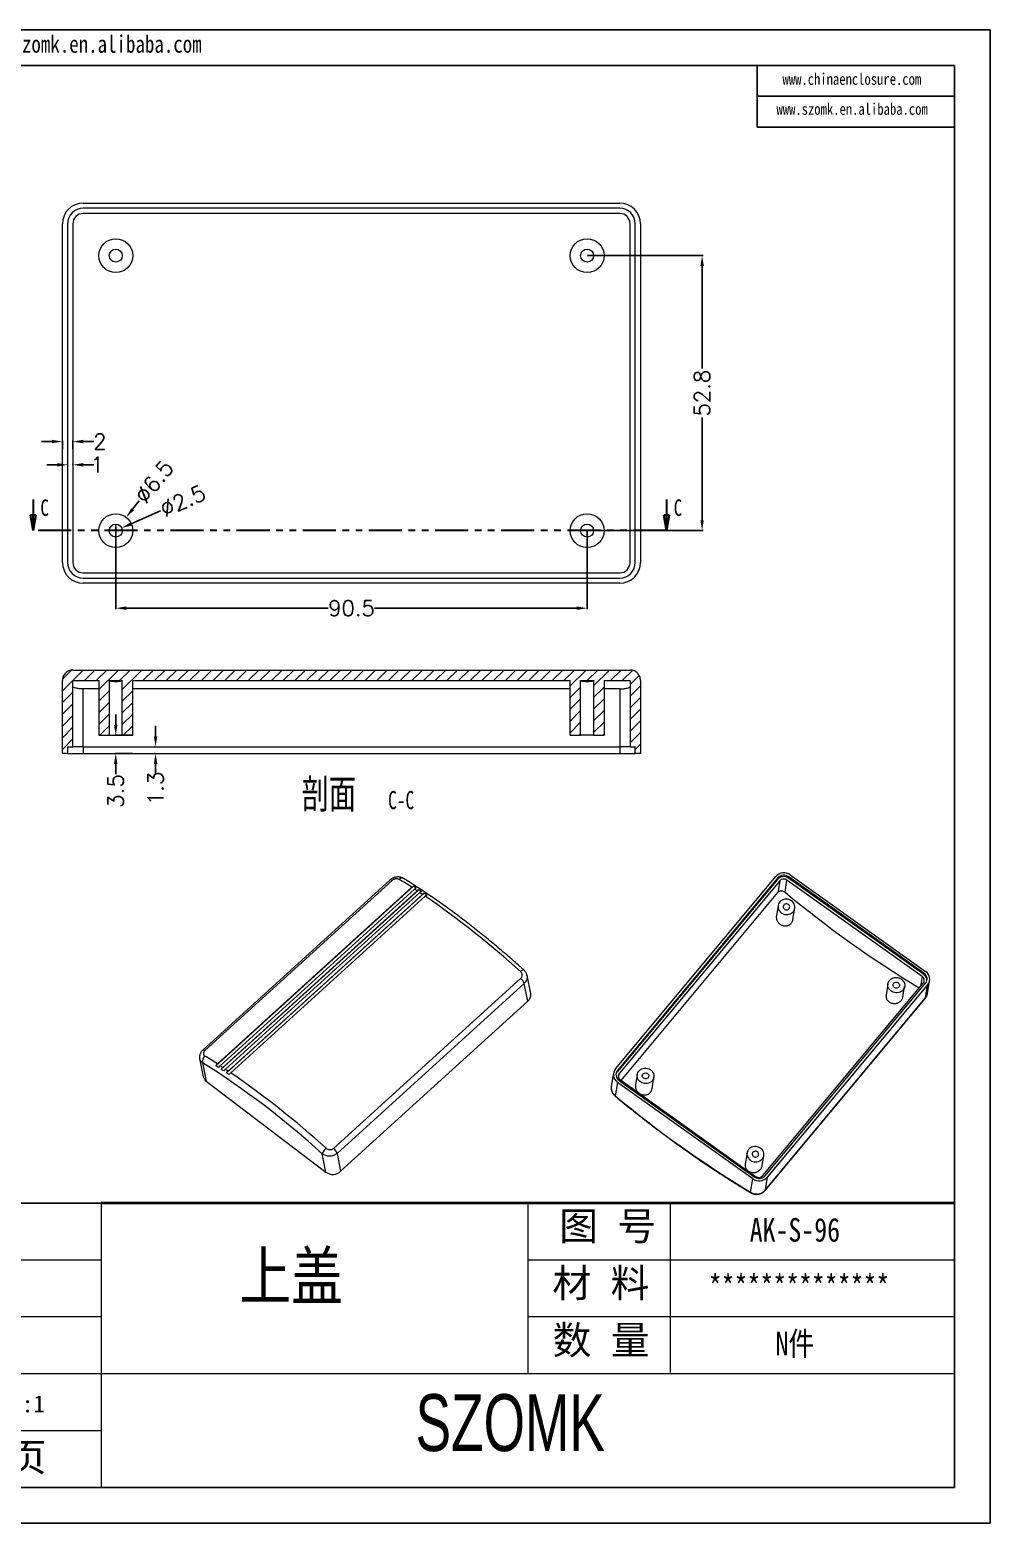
# Model space of a CAD drawing. Header units: inches. Extents: x 1464 to 2346, y 536 to 823.
# Drawn here: x 1684.9 to 1869.3, y 535.9 to 822.7 of the extents above; entities that cross this region are included whole.
import ezdxf

# ---------------------------------------------------------------- set-up
doc = ezdxf.new("R2010")
doc.units = ezdxf.units.IN
doc.linetypes.add('PHANTOM', pattern=[12.7, 6.35, -1.27, 1.27, -1.27, 1.27, -1.27])
doc.layers.add('文字', color=81, linetype='Continuous')
doc.layers.add('粗实线', color=7, linetype='Continuous', lineweight=30)
doc.layers.add('细实线', color=3, linetype='Continuous', lineweight=9)
doc.styles.add('SLDTEXTSTYLE0', font='TXT', dxfattribs={"width": 0.75})
doc.styles.add('SLDTEXTSTYLE1', font='TXT', dxfattribs={"width": 0.75, "bigfont": 'bigfont'})
doc.styles.add('SLDTEXTSTYLE3', font='TXT', dxfattribs={"width": 0.7})
doc.styles.get("Standard").update_dxf_attribs({"font": 'txt', "bigfont": 'gbcbig.shx'})
doc.styles.add('宋体', font='', dxfattribs={"width": 0.8, "height": 3.5})
doc.styles.add('长仿宋', font='', dxfattribs={"width": 0.7, "height": 4})
doc.styles.get('宋体').set_extended_font_data('SimSun')
doc.styles.get('长仿宋').set_extended_font_data('SimSun')
doc.dimstyles.new('3', dxfattribs={"dimtxt": 3, "dimasz": 2, "dimexe": 0.18, "dimexo": 0.0625, "dimgap": 0.2, "dimtad": 0, "dimzin": 12, "dimdsep": 46, "dimtxsty": 'Standard', "dimcen": 1, "dimclrd": 3, "dimclre": 3, "dimadec": 0, "dimazin": 0, "dimtfac": 1, "dimtofl": 0, "dimtmove": 0, "dimatfit": 3, "dimfxl": 1, "dimtolj": 1, "dimtzin": 0, "dimarcsym": 0})

# ---------------------------------------------------------------- blocks, each defined once
blk = doc.blocks.new('_CLOSED')
at = {"color": 0, "linetype": 'ByBlock', "lineweight": -2}
for p, q in [((-1, 0.166667), (0, 0)), ((-1, 0.166667), (-1, -0.166667)), ((0, 0), (-1, -0.166667)), ((0, 0), (-1, 0))]:
    blk.add_line(p, q, dxfattribs=at)
blk = doc.blocks.new('SW_NOTE_3')
at = {"color": 0, "linetype": 'Continuous', "lineweight": 0, "attachment_point": 2}
for s, insert, char_height, style in [('剖面', (8.33, 8.19), 6.35, 'SLDTEXTSTYLE1'), ('C-C', (22.23, 5.8), 3.5, 'SLDTEXTSTYLE3')]:
    blk.add_mtext(s, dxfattribs=dict(at, insert=insert, char_height=char_height, style=style))
blk = doc.blocks.new('*D57')
at = {"color": 3, "lineweight": -2}
for p, q in [((1709.06, 687.02), (1709.06, 689.02)), ((1709, 685.02), (1708.88, 685.02)), ((1709, 683.72), (1708.88, 683.72)), ((1709.06, 681.72), (1709.06, 679.72))]:
    blk.add_line(p, q, dxfattribs=at)
at = {"color": 3}
for points in [[(1708.73, 687.02), (1709.4, 687.02), (1709.06, 685.02)], [(1708.73, 681.72), (1709.4, 681.72), (1709.06, 683.72)]]:
    blk.add_solid(points, dxfattribs=at)
at = {"layer": 'Defpoints', "color": 0}
for p in [(1709.06, 685.02), (1709.06, 683.72), (1709.06, 683.72)]:
    blk.add_point(p, dxfattribs=at)
at = {"color": 0, "insert": (1709.06, 677.02), "char_height": 3, "attachment_point": 5, "rotation": 90}
blk.add_mtext('\\A1;1.3', dxfattribs=at)
blk = doc.blocks.new('*D58')
at = {"color": 3, "lineweight": -2}
for p, q in [((1701.41, 689.22), (1701.41, 691.22)), ((1704.61, 687.22), (1701.23, 687.22)), ((1704.61, 683.72), (1701.23, 683.72)), ((1701.41, 681.72), (1701.41, 679.72))]:
    blk.add_line(p, q, dxfattribs=at)
at = {"color": 3}
for points in [[(1701.08, 689.22), (1701.75, 689.22), (1701.41, 687.22)], [(1701.08, 681.72), (1701.75, 681.72), (1701.41, 683.72)]]:
    blk.add_solid(points, dxfattribs=at)
at = {"layer": 'Defpoints', "color": 0}
for p in [(1704.68, 687.22), (1701.41, 683.72), (1704.68, 683.72)]:
    blk.add_point(p, dxfattribs=at)
at = {"color": 0, "insert": (1701.41, 676.52), "char_height": 3, "attachment_point": 5, "rotation": 90}
blk.add_mtext('\\A1;3.5', dxfattribs=at)
blk = doc.blocks.new('*D59')
at = {"color": 3, "lineweight": -2}
for p, q in [((1701.43, 726.44), (1701.43, 711.44)), ((1791.93, 726.44), (1791.93, 711.44)), ((1703.43, 711.62), (1742.23, 711.62)), ((1789.93, 711.62), (1751.13, 711.62))]:
    blk.add_line(p, q, dxfattribs=at)
at = {"color": 3}
for points in [[(1703.43, 711.95), (1703.43, 711.29), (1701.43, 711.62)], [(1789.93, 711.95), (1789.93, 711.29), (1791.93, 711.62)]]:
    blk.add_solid(points, dxfattribs=at)
at = {"layer": 'Defpoints', "color": 0}
for p in [(1701.43, 726.51), (1791.93, 726.51), (1791.93, 711.62)]:
    blk.add_point(p, dxfattribs=at)
at = {"color": 0, "insert": (1746.68, 711.62), "char_height": 3, "attachment_point": 5}
blk.add_mtext('\\A1;90.5', dxfattribs=at)
blk = doc.blocks.new('*D61')
at = {"color": 3, "lineweight": -2}
for p, q in [((1791.99, 779.31), (1814.18, 779.31)), ((1814, 777.31), (1814, 757.61)), ((1814, 728.51), (1814, 748.21)), ((1791.99, 726.51), (1814.18, 726.51))]:
    blk.add_line(p, q, dxfattribs=at)
at = {"color": 3}
for points in [[(1813.67, 777.31), (1814.33, 777.31), (1814, 779.31)], [(1813.67, 728.51), (1814.33, 728.51), (1814, 726.51)]]:
    blk.add_solid(points, dxfattribs=at)
at = {"layer": 'Defpoints', "color": 0}
for p in [(1791.93, 779.31), (1814, 779.31), (1791.93, 726.51)]:
    blk.add_point(p, dxfattribs=at)
at = {"color": 0, "insert": (1814, 752.91), "char_height": 3, "attachment_point": 5, "rotation": 90}
blk.add_mtext('\\A1;52.8', dxfattribs=at)
blk = doc.blocks.new('*D62')
at = {"color": 3, "lineweight": -2}
for p, q in [((1690.18, 739.15), (1688.18, 739.15)), ((1692.18, 739.21), (1692.18, 739.33)), ((1693.18, 739.21), (1693.18, 739.33)), ((1695.18, 739.15), (1697.18, 739.15))]:
    blk.add_line(p, q, dxfattribs=at)
at = {"color": 3}
for points in [[(1690.18, 739.48), (1690.18, 738.81), (1692.18, 739.15)], [(1695.18, 739.48), (1695.18, 738.81), (1693.18, 739.15)]]:
    blk.add_solid(points, dxfattribs=at)
at = {"layer": 'Defpoints', "color": 0}
for p in [(1692.18, 739.15), (1693.18, 739.15), (1693.18, 739.15)]:
    blk.add_point(p, dxfattribs=at)
at = {"color": 0, "insert": (1697.88, 739.15), "char_height": 3, "attachment_point": 5}
blk.add_mtext('\\A1;1', dxfattribs=at)
blk = doc.blocks.new('*D63')
at = {"color": 3, "lineweight": -2}
for p, q in [((1689.18, 743.61), (1687.18, 743.61)), ((1691.18, 742.18), (1691.18, 743.79)), ((1693.18, 742.18), (1693.18, 743.79)), ((1695.18, 743.61), (1697.18, 743.61))]:
    blk.add_line(p, q, dxfattribs=at)
at = {"color": 3}
for points in [[(1689.18, 743.95), (1689.18, 743.28), (1691.18, 743.61)], [(1695.18, 743.95), (1695.18, 743.28), (1693.18, 743.61)]]:
    blk.add_solid(points, dxfattribs=at)
at = {"layer": 'Defpoints', "color": 0}
for p in [(1693.18, 743.61), (1691.18, 742.11), (1693.18, 742.11)]:
    blk.add_point(p, dxfattribs=at)
at = {"color": 0, "insert": (1698.38, 743.61), "char_height": 3, "attachment_point": 5}
blk.add_mtext('\\A1;2', dxfattribs=at)
blk = doc.blocks.new('*D64')
at = {"color": 3, "lineweight": -2}
for p, q in [((1705.9, 732.21), (1704.66, 730.64)), ((1700.43, 726.51), (1702.43, 726.51)), ((1701.43, 725.51), (1701.43, 727.51))]:
    blk.add_line(p, q, dxfattribs=at)
at = {"color": 3}
blk.add_solid([(1704.4, 730.84), (1704.93, 730.43), (1703.43, 729.06)], dxfattribs=at)
at = {"layer": 'Defpoints', "color": 0}
for p in [(1703.43, 729.06), (1699.42, 723.95)]:
    blk.add_point(p, dxfattribs=at)
at = {"color": 0, "insert": (1708.79, 735.91), "char_height": 3, "attachment_point": 5, "rotation": 51.9293}
blk.add_mtext('\\A1;∅6.5', dxfattribs=at)
blk = doc.blocks.new('*D65')
at = {"color": 3, "lineweight": -2}
for p, q in [((1709.99, 730.31), (1704.4, 727.82)), ((1700.43, 726.51), (1702.43, 726.51)), ((1701.43, 725.51), (1701.43, 727.51))]:
    blk.add_line(p, q, dxfattribs=at)
at = {"color": 3}
blk.add_solid([(1704.26, 728.13), (1704.53, 727.52), (1702.57, 727.01)], dxfattribs=at)
at = {"layer": 'Defpoints', "color": 0}
for p in [(1700.28, 726), (1702.57, 727.01)]:
    blk.add_point(p, dxfattribs=at)
at = {"color": 0, "insert": (1714.29, 732.22), "char_height": 3, "attachment_point": 5, "rotation": 23.9425}
blk.add_mtext('\\A1;∅2.5', dxfattribs=at)

msp = doc.modelspace()

# ---------------------------------------------------------------- hatches: boundary and pattern name
at = {"linetype": 'Continuous', "lineweight": 0}
h = msp.add_hatch(dxfattribs=at)
h.set_pattern_fill('ANSI31', color=4, scale=0.5, style=0)
h.set_pattern_definition([(45, (-23.9992, 26.7564), (-1.122532, 1.122532), [])])
edge = h.paths.add_edge_path(flags=0)
edge.add_line((1788.676, 697.714), (1788.676, 687.225))
edge.add_line((1788.676, 687.225), (1790.676, 687.225))
edge.add_line((1790.676, 687.225), (1790.676, 697.714))
edge.add_line((1790.676, 697.714), (1793.176, 697.714))
edge.add_line((1793.176, 697.714), (1793.176, 687.225))
edge.add_line((1793.176, 687.225), (1795.176, 687.225))
edge.add_line((1795.176, 687.225), (1795.176, 697.714))
edge.add_line((1795.176, 697.714), (1800.176, 697.714))
edge.add_line((1800.176, 697.714), (1800.176, 685.025))
edge.add_line((1800.176, 685.025), (1801.176, 685.025))
edge.add_line((1801.176, 685.025), (1801.176, 683.725))
edge.add_line((1801.176, 683.725), (1802.176, 683.725))
edge.add_line((1802.176, 683.725), (1802.176, 697.714))
edge.add_spline(control_points=[(1802.176, 697.714), (1802.176, 697.739), (1802.175, 697.764), (1802.174, 697.789), (1802.166, 698.018), (1802.118, 698.25), (1802.034, 698.464), (1801.95, 698.678), (1801.827, 698.88), (1801.677, 699.054), (1801.528, 699.226), (1801.346, 699.374), (1801.148, 699.486), (1800.953, 699.596), (1800.735, 699.674), (1800.514, 699.712), (1800.402, 699.732), (1800.289, 699.742), (1800.176, 699.742)], knot_values=[0.000616, 0.000616, 0.000616, 0.000616, 0.00069, 0.00069, 0.00069, 0.00138, 0.00138, 0.00138, 0.0020694, 0.0020694, 0.0020694, 0.0027522, 0.0027522, 0.0027522, 0.0034258, 0.0034258, 0.0034258, 0.0037641, 0.0037641, 0.0037641, 0.0037641], weights=[1, 1, 1, 1, 1, 1, 1, 1, 1, 1, 1, 1, 1, 1, 1, 1, 1, 1, 1], degree=3, periodic=0)
edge.add_line((1800.176, 699.742), (1693.176, 699.742))
edge.add_spline(control_points=[(1693.176, 699.742), (1692.965, 699.742), (1692.752, 699.707), (1692.552, 699.641), (1692.343, 699.571), (1692.142, 699.464), (1691.967, 699.329), (1691.79, 699.194), (1691.635, 699.026), (1691.512, 698.84), (1691.388, 698.651), (1691.295, 698.439), (1691.239, 698.221), (1691.197, 698.056), (1691.176, 697.884), (1691.176, 697.714)], knot_values=[0.008831, 0.008831, 0.008831, 0.008831, 0.0094622, 0.0094622, 0.0094622, 0.0101251, 0.0101251, 0.0101251, 0.010793, 0.010793, 0.010793, 0.0114696, 0.0114696, 0.0114696, 0.0119798, 0.0119798, 0.0119798, 0.0119798], weights=[1, 1, 1, 1, 1, 1, 1, 1, 1, 1, 1, 1, 1, 1, 1, 1], degree=3, periodic=0)
edge.add_line((1691.176, 697.714), (1691.176, 683.725))
edge.add_line((1691.176, 683.725), (1692.176, 683.725))
edge.add_line((1692.176, 683.725), (1692.176, 685.025))
edge.add_line((1692.176, 685.025), (1693.176, 685.025))
edge.add_line((1693.176, 685.025), (1693.176, 697.714))
edge.add_line((1693.176, 697.714), (1698.176, 697.714))
edge.add_line((1698.176, 697.714), (1698.176, 687.225))
edge.add_line((1698.176, 687.225), (1700.176, 687.225))
edge.add_line((1700.176, 687.225), (1700.176, 697.714))
edge.add_line((1700.176, 697.714), (1702.676, 697.714))
edge.add_line((1702.676, 697.714), (1702.676, 687.225))
edge.add_line((1702.676, 687.225), (1704.676, 687.225))
edge.add_line((1704.676, 687.225), (1704.676, 697.714))
edge.add_line((1704.676, 697.714), (1788.676, 697.714))

# ---------------------------------------------------------------- linework, layer by layer
for p, q in [((1463.818, 822.657), (1869.305, 822.657)), ((1869.305, 822.657), (1869.305, 535.949)), ((1474.31, 815.831), (1862.479, 815.831)), ((1824.555, 815.831), (1824.555, 803.98)), ((1862.479, 815.831), (1862.479, 542.775)), ((1824.555, 809.905), (1862.479, 809.905)), ((1824.555, 803.98), (1862.479, 803.98)), ((1698.646, 597.387), (1616.729, 597.387)), ((1474.31, 542.775), (1862.479, 542.775)), ((1463.818, 535.949), (1869.305, 535.949))]:
    msp.add_line(p, q)
at = {"color": 7, "linetype": 'Continuous', "lineweight": 15}
for p, q in [((1695.176, 789.406), (1798.176, 789.406)), ((1798.176, 788.406), (1695.176, 788.406)), ((1798.176, 787.406), (1695.176, 787.406)), ((1691.176, 720.406), (1691.176, 785.406)), ((1692.176, 785.406), (1692.176, 720.406)), ((1693.176, 785.406), (1693.176, 720.406)), ((1800.176, 720.406), (1800.176, 785.406)), ((1801.176, 720.406), (1801.176, 785.406)), ((1802.176, 785.406), (1802.176, 720.406)), ((1695.176, 718.406), (1798.176, 718.406)), ((1695.176, 717.406), (1798.176, 717.406)), ((1798.176, 716.406), (1695.176, 716.406)), ((1693.176, 699.742), (1800.176, 699.742)), ((1691.176, 683.725), (1691.176, 697.714)), ((1693.176, 697.714), (1698.176, 697.714)), ((1693.176, 685.025), (1693.176, 697.714)), ((1698.176, 697.714), (1698.176, 687.225)), ((1700.176, 697.714), (1700.176, 687.225)), ((1700.176, 697.714), (1702.676, 697.714)), ((1702.676, 687.225), (1702.676, 697.714)), ((1704.676, 697.714), (1788.676, 697.714)), ((1704.676, 687.225), (1704.676, 697.714)), ((1788.676, 687.225), (1788.676, 697.714)), ((1790.676, 687.225), (1790.676, 697.714)), ((1790.676, 697.714), (1793.176, 697.714)), ((1793.176, 697.714), (1793.176, 687.225)), ((1795.176, 697.714), (1800.176, 697.714)), ((1795.176, 697.714), (1795.176, 687.225)), ((1800.176, 697.714), (1800.176, 685.025)), ((1802.176, 697.714), (1802.176, 683.725)), ((1698.176, 696.13), (1695.176, 696.13)), ((1695.176, 685.025), (1695.176, 696.13)), ((1788.676, 696.13), (1704.676, 696.13)), ((1798.176, 696.13), (1795.176, 696.13)), ((1798.176, 696.13), (1798.176, 685.025)), ((1698.176, 687.225), (1700.176, 687.225)), ((1700.176, 687.225), (1702.676, 687.225)), ((1702.676, 687.225), (1704.676, 687.225)), ((1788.676, 687.225), (1790.676, 687.225)), ((1793.176, 687.225), (1790.676, 687.225)), ((1793.176, 687.225), (1795.176, 687.225)), ((1692.176, 683.725), (1691.176, 683.725)), ((1692.176, 685.025), (1693.176, 685.025)), ((1692.176, 685.025), (1692.176, 683.725)), ((1692.176, 683.725), (1695.176, 683.725)), ((1695.176, 685.025), (1693.176, 685.025)), ((1695.176, 685.025), (1695.176, 683.725)), ((1695.176, 685.025), (1798.176, 685.025)), ((1695.176, 683.725), (1798.176, 683.725)), ((1800.176, 685.025), (1798.176, 685.025)), ((1798.176, 685.025), (1798.176, 683.725)), ((1798.176, 683.725), (1801.176, 683.725)), ((1800.176, 685.025), (1801.176, 685.025)), ((1801.176, 683.725), (1801.176, 685.025)), ((1802.176, 683.725), (1801.176, 683.725)), ((1797.355, 623.156), (1828.144, 660.101)), ((1828.501, 659.555), (1797.712, 622.611)), ((1828.544, 659.816), (1797.755, 622.872)), ((1828.501, 659.555), (1828.544, 659.816)), ((1830.597, 659.777), (1830.639, 660.038)), ((1856.563, 641.267), (1830.597, 659.777)), ((1856.605, 641.528), (1830.639, 660.038)), ((1830.938, 660.396), (1856.904, 641.886)), ((1754.065, 659.419), (1718.12, 626.775)), ((1754.474, 659.338), (1718.53, 626.695)), ((1758.602, 658.237), (1720.653, 623.773)), ((1758.275, 658.024), (1720.935, 624.113)), ((1721.446, 623.78), (1758.786, 657.691)), ((1759.624, 657.567), (1721.675, 623.104)), ((1759.299, 657.354), (1721.958, 623.443)), ((1722.472, 623.101), (1759.813, 657.012)), ((1760.652, 656.88), (1722.703, 622.416)), ((1760.328, 656.666), (1722.987, 622.754)), ((1828.901, 659.27), (1798.112, 622.326)), ((1798.452, 620.94), (1828.539, 657.042)), ((1828.901, 659.27), (1828.539, 657.042)), ((1829.921, 657.103), (1830.298, 659.418)), ((1856.264, 640.908), (1830.298, 659.418)), ((1723.504, 622.404), (1760.845, 656.315)), ((1828.593, 654.541), (1828.267, 652.539)), ((1831.444, 651.824), (1831.801, 654.02)), ((1743.243, 607.91), (1779.187, 640.553)), ((1779.85, 639.59), (1743.905, 606.946)), ((1780.542, 636.141), (1779.85, 639.59)), ((1781.088, 637.61), (1780.386, 641.109)), ((1825.676, 602.677), (1856.465, 639.621)), ((1826.118, 602.653), (1856.907, 639.597)), ((1849.685, 639.505), (1849.328, 637.31)), ((1856.563, 641.267), (1856.605, 641.528)), ((1857.276, 637.631), (1857.682, 640.131)), ((1826.082, 599.809), (1856.871, 636.753)), ((1826.113, 599.88), (1856.902, 636.824)), ((1857.306, 639.313), (1826.517, 602.368)), ((1852.568, 636.982), (1852.893, 638.984)), ((1856.902, 636.824), (1857.306, 639.313)), ((1744.597, 603.498), (1780.542, 636.141)), ((1717.529, 625.154), (1718.231, 621.656)), ((1718.08, 624.35), (1718.796, 620.782)), ((1796.979, 622.338), (1796.573, 619.838)), ((1797.712, 622.611), (1797.755, 622.872)), ((1718.796, 620.782), (1741.786, 603.306)), ((1797.758, 620.583), (1797.339, 618.007)), ((1823.724, 602.073), (1797.758, 620.583)), ((1798.057, 620.941), (1824.023, 602.431)), ((1798.313, 621.039), (1824.279, 602.529)), ((1801.54, 622.08), (1801.215, 620.078)), ((1804.391, 619.363), (1804.748, 621.559)), ((1741.786, 603.306), (1741.07, 606.874)), ((1743.905, 606.946), (1744.597, 603.498)), ((1822.633, 607.045), (1822.276, 604.849)), ((1825.515, 604.521), (1825.841, 606.523)), ((1826.517, 602.368), (1826.113, 599.88)), ((1823.305, 599.497), (1823.724, 602.073))]:
    msp.add_line(p, q, dxfattribs=at)
at = {"color": 7, "linetype": 'Continuous', "lineweight": 30}
for p, q in [((1685.58, 732.506), (1685.58, 726.506)), ((1807.178, 732.506), (1807.178, 726.506))]:
    msp.add_line(p, q, dxfattribs=at)
at = {"color": 1, "linetype": 'PHANTOM', "lineweight": 30}
msp.add_line((1807.178, 726.506), (1685.58, 726.506), dxfattribs=at)
at = {"color": 8, "linetype": 'Continuous', "lineweight": 15}
for p, q in [((1856.264, 640.908), (1855.955, 639.01)), ((1797.973, 621.469), (1798.112, 622.326))]:
    msp.add_line(p, q, dxfattribs=at)
at = {"color": 7, "linetype": 'Continuous', "lineweight": 15, "flags": 128}
for points in [[(1754.474, 659.338), (1754.366, 659.397), (1754.268, 659.435), (1754.184, 659.451), (1754.115, 659.446), (1754.065, 659.419)], [(1831.168, 655.446), (1830.935, 655.586), (1830.68, 655.688), (1830.412, 655.749), (1830.137, 655.769), (1829.864, 655.745), (1829.6, 655.68), (1829.354, 655.574), (1829.132, 655.431), (1828.941, 655.255), (1828.785, 655.05), (1828.671, 654.824), (1828.6, 654.582), (1828.575, 654.331), (1828.597, 654.079), (1828.665, 653.833), (1828.777, 653.599), (1828.929, 653.386), (1829.119, 653.197), (1829.339, 653.04), (1829.584, 652.919), (1829.846, 652.837), (1830.119, 652.796), (1830.394, 652.798), (1830.663, 652.843), (1830.919, 652.929), (1831.154, 653.054), (1831.361, 653.214), (1831.535, 653.405), (1831.67, 653.621), (1831.764, 653.856), (1831.812, 654.104), (1831.813, 654.356), (1831.768, 654.606), (1831.678, 654.847), (1831.545, 655.071), (1831.374, 655.273), (1831.168, 655.446)], [(1830.57, 654.729), (1830.422, 654.808), (1830.256, 654.848), (1830.087, 654.847), (1829.925, 654.803), (1829.784, 654.72), (1829.673, 654.605), (1829.601, 654.466), (1829.573, 654.313), (1829.592, 654.157), (1829.655, 654.011), (1829.758, 653.885), (1829.894, 653.788), (1830.053, 653.727), (1830.222, 653.708), (1830.389, 653.731), (1830.542, 653.795), (1830.669, 653.895), (1830.762, 654.023), (1830.812, 654.171), (1830.817, 654.326), (1830.775, 654.479), (1830.691, 654.616), (1830.57, 654.729)], [(1852.261, 640.41), (1852.466, 640.237), (1852.638, 640.036), (1852.77, 639.811), (1852.861, 639.57), (1852.906, 639.32), (1852.904, 639.068), (1852.856, 638.821), (1852.763, 638.586), (1852.627, 638.37), (1852.453, 638.179), (1852.246, 638.018), (1852.011, 637.893), (1851.755, 637.807), (1851.486, 637.763), (1851.211, 637.761), (1850.939, 637.801), (1850.676, 637.883), (1850.431, 638.005), (1850.211, 638.162), (1850.022, 638.35), (1849.869, 638.564), (1849.757, 638.797), (1849.689, 639.043), (1849.668, 639.296), (1849.692, 639.546), (1849.763, 639.788), (1849.878, 640.015), (1850.033, 640.219), (1850.225, 640.395), (1850.447, 640.538), (1850.693, 640.644), (1850.956, 640.71), (1851.229, 640.733), (1851.504, 640.714), (1851.773, 640.652), (1852.027, 640.55), (1852.261, 640.41)], [(1851.663, 639.693), (1851.784, 639.58), (1851.868, 639.443), (1851.909, 639.291), (1851.904, 639.135), (1851.854, 638.987), (1851.762, 638.859), (1851.634, 638.759), (1851.482, 638.695), (1851.314, 638.672), (1851.145, 638.692), (1850.987, 638.752), (1850.851, 638.849), (1850.747, 638.975), (1850.684, 639.122), (1850.666, 639.277), (1850.693, 639.43), (1850.765, 639.569), (1850.876, 639.684), (1851.018, 639.767), (1851.179, 639.811), (1851.349, 639.813), (1851.514, 639.772), (1851.663, 639.693)], [(1802.173, 620.654), (1801.967, 620.827), (1801.796, 621.029), (1801.663, 621.253), (1801.573, 621.494), (1801.528, 621.744), (1801.529, 621.997), (1801.577, 622.244), (1801.67, 622.479), (1801.806, 622.695), (1801.98, 622.886), (1802.187, 623.046), (1802.422, 623.171), (1802.678, 623.257), (1802.947, 623.302), (1803.222, 623.304), (1803.495, 623.263), (1803.757, 623.181), (1804.002, 623.06), (1804.222, 622.903), (1804.412, 622.715), (1804.564, 622.501), (1804.676, 622.267), (1804.744, 622.021), (1804.766, 621.769), (1804.741, 621.518), (1804.67, 621.276), (1804.555, 621.05), (1804.4, 620.846), (1804.209, 620.669), (1803.987, 620.526), (1803.74, 620.421), (1803.477, 620.355), (1803.204, 620.331), (1802.929, 620.351), (1802.661, 620.412), (1802.406, 620.514), (1802.173, 620.654)], [(1802.771, 621.371), (1802.65, 621.484), (1802.566, 621.622), (1802.524, 621.774), (1802.529, 621.93), (1802.579, 622.077), (1802.672, 622.206), (1802.799, 622.305), (1802.952, 622.369), (1803.119, 622.392), (1803.288, 622.373), (1803.446, 622.312), (1803.582, 622.215), (1803.686, 622.089), (1803.749, 621.943), (1803.768, 621.788), (1803.74, 621.635), (1803.668, 621.495), (1803.557, 621.38), (1803.416, 621.297), (1803.254, 621.254), (1803.084, 621.252), (1802.919, 621.292), (1802.771, 621.371)], [(1823.265, 605.618), (1823.499, 605.479), (1823.753, 605.377), (1824.022, 605.315), (1824.297, 605.296), (1824.57, 605.319), (1824.833, 605.385), (1825.079, 605.491), (1825.301, 605.634), (1825.493, 605.81), (1825.648, 606.014), (1825.763, 606.24), (1825.833, 606.482), (1825.858, 606.733), (1825.836, 606.985), (1825.769, 607.232), (1825.657, 607.465), (1825.504, 607.679), (1825.315, 607.867), (1825.095, 608.024), (1824.85, 608.145), (1824.587, 608.228), (1824.315, 608.268), (1824.04, 608.266), (1823.771, 608.221), (1823.515, 608.135), (1823.28, 608.01), (1823.072, 607.85), (1822.898, 607.659), (1822.763, 607.443), (1822.67, 607.208), (1822.622, 606.961), (1822.62, 606.709), (1822.665, 606.459), (1822.755, 606.218), (1822.888, 605.993), (1823.06, 605.792), (1823.265, 605.618)], [(1823.863, 606.336), (1824.012, 606.256), (1824.177, 606.216), (1824.347, 606.218), (1824.508, 606.262), (1824.65, 606.344), (1824.76, 606.46), (1824.832, 606.599), (1824.86, 606.752), (1824.842, 606.907), (1824.778, 607.053), (1824.675, 607.18), (1824.539, 607.277), (1824.381, 607.337), (1824.211, 607.356), (1824.044, 607.333), (1823.891, 607.27), (1823.764, 607.17), (1823.672, 607.041), (1823.621, 606.894), (1823.617, 606.738), (1823.658, 606.586), (1823.742, 606.448), (1823.863, 606.336)]]:
    msp.add_lwpolyline(points, dxfattribs=at)
at = {"color": 8, "linetype": 'Continuous', "lineweight": 15, "flags": 128}
for points in [[(1779.776, 642.164), (1779.767, 642.171), (1779.709, 642.187), (1779.628, 642.174), (1779.526, 642.132), (1779.409, 642.062), (1779.28, 641.968), (1779.145, 641.853)], [(1856.871, 636.753), (1856.879, 636.764), (1856.902, 636.824)], [(1718.53, 626.695), (1718.421, 626.753), (1718.324, 626.791), (1718.239, 626.808), (1718.171, 626.803), (1718.12, 626.776)], [(1797.297, 617.956), (1797.306, 617.967), (1797.339, 618.007)], [(1826.082, 599.809), (1826.091, 599.82), (1826.113, 599.88)]]:
    msp.add_lwpolyline(points, dxfattribs=at)
at = {"color": 7, "linetype": 'Continuous', "lineweight": 15}
for centre, radius in [((1701.426, 779.306), 3.25), ((1701.426, 779.306), 1.25), ((1791.926, 779.306), 3.25), ((1791.926, 779.306), 1.25), ((1701.426, 726.506), 3.25), ((1791.926, 726.506), 3.25), ((1701.426, 726.506), 1.25), ((1791.926, 726.506), 1.25)]:
    msp.add_circle(centre, radius, dxfattribs=at)
for centre, radius, start, end in [((1695.176, 785.406), 4, 90, 180), ((1798.176, 785.406), 4, 0, 90), ((1695.176, 785.406), 3, 90, 180), ((1695.176, 785.406), 2, 90, 180), ((1798.176, 785.406), 3, 0, 90), ((1798.176, 785.406), 2, 0, 90), ((1695.176, 720.406), 4, 180, 270), ((1695.176, 720.406), 3, 180, 270), ((1695.176, 720.406), 2, 180, 270), ((1798.176, 720.406), 4, 270, 0), ((1798.176, 720.406), 3, 270, 0), ((1798.176, 720.406), 2, 270, 0), ((1691.428, 554.993), 122.817, 57.02437, 58.35526), ((1829.704, 658.707), 2.091, 53.85175, 138.2308), ((1829.671, 658.508), 1.57, 53.91224, 138.17031), ((1829.714, 658.768), 1.57, 53.91224, 138.17031), ((1829.681, 658.572), 1.047, 53.91224, 138.17031), ((1759.042, 657.204), 1.122, 113.07875, 133.07863), ((1688.145, 549.602), 129.482, 56.76437, 57.03391), ((1759.56, 656.864), 1.133, 113.28241, 133.07926), ((1686.431, 547.271), 132.015, 56.49807, 56.76438), ((1760.08, 656.518), 1.144, 113.48841, 133.07953), ((1685.538, 545.644), 134.222, 56.23492, 56.49808), ((1760.602, 656.168), 1.155, 113.69674, 133.07942), ((1683.8, 543.316), 136.764, 55.97482, 56.23492), ((1761.125, 655.813), 1.167, 113.90739, 133.07895), ((1682.892, 541.706), 138.967, 55.71769, 55.97483), ((1962.807, 816.042), 207.172, 230.10162, 238.86937), ((1761.65, 655.454), 1.179, 114.12034, 133.0781), ((1659.658, 509.468), 178.333, 47.93146, 55.43062), ((1777.81, 638.897), 2.154, 18.76548, 50.26007), ((1855.784, 640.174), 0.877, 320.95076, 56.81389), ((1855.785, 640.131), 1.377, 357.95895, 55.60061), ((1855.885, 640.426), 1.316, 320.95076, 56.81389), ((1855.941, 640.417), 1.757, 321.02467, 56.73998), ((1779.526, 637.355), 1.583, 309.93385, 9.27714), ((1719.354, 624.631), 1.305, 129.52337, 192.44811), ((1654.088, 521.082), 122.817, 57.02437, 58.35526), ((1630.319, 485.036), 164.652, 47.72907, 57.79119), ((1722.035, 622.914), 1.627, 132.53458, 148.12493), ((1650.196, 515.139), 129.482, 56.76437, 57.03391), ((1722.56, 622.566), 1.648, 132.53155, 147.93227), ((1649.09, 513.359), 132.015, 56.49807, 56.76438), ((1723.086, 622.213), 1.669, 132.52846, 147.73846), ((1647.589, 511.18), 134.222, 56.23492, 56.49808), ((1723.614, 621.855), 1.69, 132.52532, 147.5435), ((1646.46, 509.405), 136.764, 55.97482, 56.23492), ((1724.145, 621.492), 1.712, 132.52212, 147.34741), ((1644.943, 507.242), 138.967, 55.71769, 55.97483), ((1724.677, 621.125), 1.735, 132.51887, 147.1502), ((1621.92, 475.055), 178.972, 47.94485, 55.41723), ((1798.721, 622.052), 1.757, 141.02467, 236.73998), ((1798.693, 621.788), 1.28, 139.99052, 164.65981), ((1798.777, 622.043), 1.316, 140.95076, 236.81389), ((1798.793, 621.773), 0.877, 140.95076, 236.81389), ((1719.649, 621.953), 1.449, 191.82888, 233.91808), ((1930.139, 776.834), 207.031, 230.10001, 238.93381), ((1743.231, 606.175), 2.271, 128.93988, 162.08323), ((1741.865, 606.253), 2.154, 18.76548, 50.26007), ((1743.07, 605.176), 2.268, 235.52685, 312.29944), ((1824.957, 603.762), 2.091, 233.85175, 318.2308), ((1824.948, 603.7), 1.57, 233.91224, 318.17031), ((1824.896, 603.375), 1.047, 233.91224, 318.17031)]:
    msp.add_arc(centre, radius, start, end, dxfattribs=at)
at = {"color": 8, "linetype": 'Continuous', "lineweight": 15}
for centre, radius, start, end in [((1756.388, 659.116), 0.679, 67.95102, 140.44191), ((1823.492, 599.513), 0.187, 184.96533, 237.27242)]:
    msp.add_arc(centre, radius, start, end, dxfattribs=at)
at = {"color": 7, "linetype": 'Continuous', "lineweight": 15}
for points, knots in [([(1693.176, 699.742), (1693.043, 699.742), (1692.912, 699.728), (1692.655, 699.676), (1692.526, 699.636), (1692.284, 699.534), (1692.169, 699.471), (1691.95, 699.322), (1691.848, 699.236), (1691.572, 698.955), (1691.425, 698.728), (1691.277, 698.363), (1691.238, 698.235), (1691.188, 697.976), (1691.176, 697.845), (1691.176, 697.714)], [0, 0, 0, 0, 0.125, 0.125, 0.25, 0.25, 0.375, 0.375, 0.5, 0.5, 0.75, 0.75, 0.875, 0.875, 1, 1, 1, 1]), ([(1802.176, 697.714), (1802.176, 697.978), (1802.125, 698.24), (1801.975, 698.609), (1801.914, 698.725), (1801.77, 698.945), (1801.687, 699.049), (1801.502, 699.238), (1801.401, 699.322), (1801.184, 699.47), (1801.066, 699.534), (1800.703, 699.688), (1800.438, 699.742), (1800.176, 699.742)], [0, 0, 0, 0, 0.25, 0.25, 0.375, 0.375, 0.5, 0.5, 0.625, 0.625, 0.75, 0.75, 1, 1, 1, 1]), ([(1702.676, 697.714), (1702.676, 697.686), (1702.644, 697.659), (1702.55, 697.62), (1702.512, 697.607), (1702.423, 697.584), (1702.37, 697.573), (1702.198, 697.542), (1702.058, 697.526), (1701.756, 697.504), (1701.59, 697.498), (1701.262, 697.498), (1701.097, 697.504), (1700.793, 697.526), (1700.655, 697.542), (1700.422, 697.583), (1700.332, 697.607), (1700.208, 697.659), (1700.176, 697.686), (1700.176, 697.714)], [0, 0, 0, 0, 0.125, 0.125, 0.1875, 0.1875, 0.25, 0.25, 0.375, 0.375, 0.5, 0.5, 0.625, 0.625, 0.75, 0.75, 0.875, 0.875, 1, 1, 1, 1]), ([(1793.176, 697.714), (1793.176, 697.686), (1793.144, 697.659), (1793.05, 697.62), (1793.012, 697.607), (1792.923, 697.584), (1792.87, 697.573), (1792.698, 697.542), (1792.558, 697.526), (1792.256, 697.504), (1792.09, 697.498), (1791.762, 697.498), (1791.597, 697.504), (1791.293, 697.526), (1791.155, 697.542), (1790.922, 697.583), (1790.832, 697.607), (1790.708, 697.659), (1790.676, 697.686), (1790.676, 697.714)], [0, 0, 0, 0, 0.125, 0.125, 0.1875, 0.1875, 0.25, 0.25, 0.375, 0.375, 0.5, 0.5, 0.625, 0.625, 0.75, 0.75, 0.875, 0.875, 1, 1, 1, 1]), ([(1695.176, 696.13), (1695.042, 696.13), (1694.911, 696.133), (1694.653, 696.144), (1694.524, 696.153), (1694.281, 696.175), (1694.166, 696.189), (1693.948, 696.222), (1693.846, 696.24), (1693.571, 696.301), (1693.424, 696.349), (1693.227, 696.452), (1693.176, 696.507), (1693.176, 696.562)], [0, 0, 0, 0, 0.125, 0.125, 0.25, 0.25, 0.375, 0.375, 0.5, 0.5, 0.75, 0.75, 1, 1, 1, 1]), ([(1798.176, 696.13), (1798.309, 696.13), (1798.44, 696.133), (1798.699, 696.144), (1798.827, 696.153), (1799.07, 696.175), (1799.185, 696.189), (1799.403, 696.222), (1799.505, 696.24), (1799.78, 696.301), (1799.927, 696.349), (1800.124, 696.452), (1800.176, 696.507), (1800.176, 696.562)], [0, 0, 0, 0, 0.125, 0.125, 0.25, 0.25, 0.375, 0.375, 0.5, 0.5, 0.75, 0.75, 1, 1, 1, 1]), ([(1756.642, 659.745), (1756.636, 659.749), (1756.56, 659.803), (1756.395, 659.877), (1756.148, 659.963), (1755.883, 660.011), (1755.607, 660.027), (1755.322, 660.006), (1755.039, 659.949), (1754.76, 659.857), (1754.494, 659.731), (1754.258, 659.585), (1754.126, 659.469), (1754.067, 659.417)], [0, 0, 0, 0, 0.0090755, 0.1033794, 0.2002082, 0.2977829, 0.3978459, 0.5004298, 0.6035932, 0.7055819, 0.8105331, 0.9159749, 1, 1, 1, 1]), ([(1755.864, 659.549), (1755.774, 659.605), (1755.667, 659.643), (1755.434, 659.683), (1755.306, 659.683), (1755.115, 659.655), (1755.049, 659.641), (1754.922, 659.603), (1754.86, 659.579), (1754.739, 659.524), (1754.681, 659.491), (1754.572, 659.42), (1754.521, 659.381), (1754.474, 659.338)], [0, 0, 0, 0, 0.25, 0.25, 0.5, 0.5, 0.625, 0.625, 0.75, 0.75, 0.875, 0.875, 1, 1, 1, 1]), ([(1779.776, 642.164), (1779.547, 642.368), (1778.885, 642.959), (1777.789, 643.923), (1776.486, 645.05), (1775.183, 646.158), (1773.88, 647.246), (1772.579, 648.313), (1771.28, 649.36), (1769.984, 650.384), (1768.691, 651.387), (1767.402, 652.367), (1766.117, 653.324), (1764.838, 654.258), (1763.565, 655.167), (1762.298, 656.052), (1761.038, 656.912), (1759.786, 657.746), (1758.542, 658.555), (1757.495, 659.219), (1756.865, 659.609), (1756.643, 659.746)], [0, 0, 0, 0, 0.0290955, 0.0843842, 0.1396771, 0.1949746, 0.2502771, 0.3055851, 0.360899, 0.4162193, 0.4715465, 0.5268812, 0.5822238, 0.637575, 0.6929355, 0.7483059, 0.8036869, 0.8590793, 0.914484, 0.9699017, 1, 1, 1, 1]), ([(1828.539, 657.042), (1828.579, 657.09), (1828.623, 657.133), (1828.721, 657.208), (1828.774, 657.241), (1828.887, 657.295), (1828.946, 657.316), (1829.069, 657.346), (1829.133, 657.354), (1829.324, 657.362), (1829.455, 657.341), (1829.701, 657.255), (1829.819, 657.189), (1829.921, 657.103)], [0, 0, 0, 0, 0.125, 0.125, 0.25, 0.25, 0.375, 0.375, 0.5, 0.5, 0.75, 0.75, 1, 1, 1, 1]), ([(1828.27, 652.538), (1828.267, 652.527), (1828.245, 652.432), (1828.244, 652.245), (1828.273, 651.984), (1828.349, 651.728), (1828.467, 651.482), (1828.606, 651.283), (1828.748, 651.126), (1828.838, 651.049), (1828.883, 651.01)], [0, 0, 0, 0, 0.0210487, 0.1758886, 0.328245, 0.4848824, 0.6397202, 0.7989394, 0.8989017, 1, 1, 1, 1]), ([(1828.883, 651.01), (1828.957, 650.956), (1829.108, 650.845), (1829.362, 650.726), (1829.631, 650.647), (1829.905, 650.614), (1830.18, 650.625), (1830.442, 650.682), (1830.689, 650.782), (1830.908, 650.919), (1831.099, 651.093), (1831.253, 651.295), (1831.366, 651.523), (1831.428, 651.702), (1831.438, 651.806), (1831.44, 651.825)], [0, 0, 0, 0, 0.0818962, 0.1661522, 0.2480533, 0.3323639, 0.4136312, 0.497311, 0.5776135, 0.6602882, 0.7398529, 0.821744, 0.9009985, 0.9825428, 1, 1, 1, 1]), ([(1779.187, 640.553), (1779.281, 640.638), (1779.354, 640.741), (1779.424, 640.908), (1779.441, 640.967), (1779.462, 641.086), (1779.466, 641.145), (1779.461, 641.265), (1779.452, 641.326), (1779.421, 641.443), (1779.4, 641.5), (1779.345, 641.611), (1779.311, 641.664), (1779.236, 641.764), (1779.193, 641.81), (1779.145, 641.853)], [0, 0, 0, 0, 0.25, 0.25, 0.375, 0.375, 0.5, 0.5, 0.625, 0.625, 0.75, 0.75, 0.875, 0.875, 1, 1, 1, 1]), ([(1780.381, 641.109), (1780.371, 641.159), (1780.345, 641.298), (1780.259, 641.517), (1780.128, 641.761), (1779.966, 641.981), (1779.837, 642.104), (1779.775, 642.163)], [0, 0, 0, 0, 0.1231338, 0.3439975, 0.5691838, 0.7944728, 1, 1, 1, 1]), ([(1849.331, 637.309), (1849.328, 637.297), (1849.306, 637.206), (1849.309, 637.032), (1849.343, 636.795), (1849.426, 636.569), (1849.551, 636.357), (1849.695, 636.191), (1849.84, 636.065), (1849.93, 636.005), (1849.976, 635.975)], [0, 0, 0, 0, 0.02406153, 0.18013948, 0.33281527, 0.48982994, 0.64412269, 0.80278888, 0.90085795, 1, 1, 1, 1]), ([(1849.976, 635.975), (1850.052, 635.932), (1850.207, 635.846), (1850.468, 635.764), (1850.744, 635.719), (1851.024, 635.717), (1851.304, 635.757), (1851.57, 635.836), (1851.82, 635.954), (1852.041, 636.103), (1852.231, 636.283), (1852.384, 636.482), (1852.494, 636.702), (1852.554, 636.87), (1852.562, 636.965), (1852.564, 636.982)], [0, 0, 0, 0, 0.0821522, 0.1666795, 0.2488336, 0.3333925, 0.4151028, 0.4992517, 0.5797522, 0.6626616, 0.7418989, 0.8234719, 0.9020985, 0.9829872, 1, 1, 1, 1]), ([(1856.867, 636.756), (1856.893, 636.785), (1856.982, 636.886), (1857.098, 637.084), (1857.211, 637.336), (1857.25, 637.512), (1857.269, 637.596)], [0, 0, 0, 0, 0.1222239, 0.4246904, 0.7257092, 1, 1, 1, 1]), ([(1718.124, 626.773), (1718.077, 626.73), (1717.964, 626.628), (1717.811, 626.433), (1717.668, 626.195), (1717.568, 625.943), (1717.51, 625.694), (1717.494, 625.446), (1717.502, 625.264), (1717.528, 625.168), (1717.531, 625.157)], [0, 0, 0, 0, 0.1022805, 0.2472004, 0.4056279, 0.5613729, 0.6986798, 0.8331308, 0.9798193, 1, 1, 1, 1]), ([(1718.53, 626.695), (1718.436, 626.609), (1718.362, 626.513), (1718.288, 626.366), (1718.269, 626.315), (1718.244, 626.215), (1718.238, 626.165), (1718.239, 626.068), (1718.246, 626.02), (1718.271, 625.929), (1718.29, 625.886), (1718.339, 625.804), (1718.369, 625.766), (1718.439, 625.697), (1718.479, 625.666), (1718.524, 625.638)], [0, 0, 0, 0, 0.25, 0.25, 0.375, 0.375, 0.5, 0.5, 0.625, 0.625, 0.75, 0.75, 0.875, 0.875, 1, 1, 1, 1]), ([(1796.577, 619.833), (1796.567, 619.768), (1796.542, 619.611), (1796.55, 619.356), (1796.593, 619.078), (1796.677, 618.808), (1796.798, 618.548), (1796.956, 618.306), (1797.124, 618.106), (1797.249, 618.001), (1797.3, 617.959)], [0, 0, 0, 0, 0.0937146, 0.228373, 0.3629909, 0.4954072, 0.6310243, 0.7689867, 0.9064405, 1, 1, 1, 1]), ([(1801.218, 620.077), (1801.215, 620.065), (1801.192, 619.97), (1801.192, 619.782), (1801.221, 619.522), (1801.297, 619.265), (1801.416, 619.02), (1801.587, 618.771), (1801.743, 618.629), (1801.831, 618.55)], [0, 0, 0, 0, 0.0231785, 0.1759312, 0.3304661, 0.4850119, 0.6420816, 0.7991571, 1, 1, 1, 1]), ([(1801.831, 618.55), (1801.906, 618.494), (1802.057, 618.384), (1802.312, 618.265), (1802.581, 618.186), (1802.856, 618.153), (1803.129, 618.165), (1803.392, 618.222), (1803.637, 618.322), (1803.858, 618.46), (1804.047, 618.634), (1804.202, 618.836), (1804.314, 619.063), (1804.376, 619.242), (1804.386, 619.346), (1804.388, 619.364)], [0, 0, 0, 0, 0.0830779, 0.1661528, 0.2492611, 0.3323646, 0.4148404, 0.4973116, 0.5788015, 0.6602887, 0.7410168, 0.8217446, 0.9021431, 0.9825436, 1, 1, 1, 1]), ([(1797.297, 617.956), (1797.543, 617.752), (1798.255, 617.161), (1799.44, 616.193), (1800.855, 615.054), (1802.277, 613.928), (1803.707, 612.816), (1805.143, 611.719), (1806.584, 610.635), (1808.03, 609.567), (1809.48, 608.515), (1810.933, 607.479), (1812.388, 606.459), (1813.845, 605.457), (1815.303, 604.473), (1816.762, 603.508), (1818.22, 602.561), (1819.677, 601.633), (1821.131, 600.726), (1822.369, 599.969), (1823.121, 599.518), (1823.39, 599.356)], [0, 0, 0, 0, 0.0291034, 0.0843874, 0.1396726, 0.1949582, 0.2502446, 0.3055321, 0.3608209, 0.4161114, 0.4714038, 0.5266984, 0.5819956, 0.6372956, 0.6925987, 0.7479054, 0.803216, 0.8585308, 0.9138502, 0.9691747, 1, 1, 1, 1]), ([(1741.804, 607.942), (1741.9, 607.856), (1742.013, 607.786), (1742.258, 607.69), (1742.391, 607.662), (1742.59, 607.655), (1742.657, 607.659), (1742.788, 607.679), (1742.852, 607.694), (1742.975, 607.737), (1743.035, 607.765), (1743.145, 607.83), (1743.196, 607.867), (1743.243, 607.91)], [0, 0, 0, 0, 0.25, 0.25, 0.5, 0.5, 0.625, 0.625, 0.75, 0.75, 0.875, 0.875, 1, 1, 1, 1]), ([(1743.905, 606.946), (1743.813, 606.862), (1743.712, 606.787), (1743.497, 606.656), (1743.38, 606.598), (1743.139, 606.505), (1743.014, 606.469), (1742.757, 606.418), (1742.625, 606.404), (1742.364, 606.397), (1742.233, 606.405), (1741.974, 606.444), (1741.848, 606.474), (1741.606, 606.554), (1741.488, 606.605), (1741.267, 606.726), (1741.165, 606.795), (1741.07, 606.874)], [0, 0, 0, 0, 0.125, 0.125, 0.25, 0.25, 0.375, 0.375, 0.5, 0.5, 0.625, 0.625, 0.75, 0.75, 0.875, 0.875, 1, 1, 1, 1]), ([(1822.279, 604.848), (1822.276, 604.836), (1822.254, 604.745), (1822.257, 604.572), (1822.291, 604.335), (1822.373, 604.108), (1822.499, 603.897), (1822.675, 603.689), (1822.835, 603.576), (1822.923, 603.514)], [0, 0, 0, 0, 0.024068, 0.1801877, 0.3329043, 0.489961, 0.644295, 0.8030037, 1, 1, 1, 1]), ([(1822.923, 603.514), (1823, 603.471), (1823.155, 603.385), (1823.416, 603.303), (1823.692, 603.258), (1823.971, 603.256), (1824.251, 603.296), (1824.518, 603.376), (1824.767, 603.493), (1824.988, 603.643), (1825.179, 603.822), (1825.332, 604.022), (1825.442, 604.241), (1825.501, 604.409), (1825.51, 604.505), (1825.512, 604.521)], [0, 0, 0, 0, 0.0821522, 0.1666795, 0.2488336, 0.3333925, 0.4151028, 0.4992517, 0.5797522, 0.6626616, 0.7418989, 0.8234719, 0.9020985, 0.9829872, 1, 1, 1, 1]), ([(1823.305, 599.497), (1823.411, 599.428), (1823.523, 599.369), (1823.759, 599.271), (1823.884, 599.231), (1824.138, 599.176), (1824.267, 599.159), (1824.529, 599.149), (1824.662, 599.155), (1824.921, 599.19), (1825.048, 599.218), (1825.296, 599.298), (1825.417, 599.349), (1825.754, 599.529), (1825.955, 599.689), (1826.113, 599.88)], [0, 0, 0, 0, 0.125, 0.125, 0.25, 0.25, 0.375, 0.375, 0.5, 0.5, 0.625, 0.625, 0.75, 0.75, 1, 1, 1, 1]), ([(1823.393, 599.36), (1823.426, 599.339), (1823.537, 599.268), (1823.75, 599.182), (1824.023, 599.104), (1824.308, 599.066), (1824.6, 599.065), (1824.891, 599.103), (1825.175, 599.181), (1825.446, 599.296), (1825.698, 599.448), (1825.914, 599.619), (1826.028, 599.752), (1826.079, 599.811)], [0, 0, 0, 0, 0.04026, 0.1357221, 0.2324435, 0.3280543, 0.4264296, 0.525693, 0.6229266, 0.7214342, 0.8211482, 0.920417, 1, 1, 1, 1])]:
    msp.add_open_spline(points, degree=3, knots=knots, dxfattribs=at)
at = {"color": 8, "linetype": 'Continuous', "lineweight": 15}
for points, knots in [([(1780.382, 641.109), (1780.385, 641.102), (1780.397, 641.068), (1780.402, 641.008), (1780.414, 640.907), (1780.417, 640.782), (1780.408, 640.632), (1780.386, 640.507), (1780.358, 640.39), (1780.3, 640.208), (1780.209, 640.025), (1780.101, 639.868), (1780.023, 639.767), (1779.941, 639.675), (1779.873, 639.611), (1779.85, 639.59)], [0, 0, 0, 0, 0.0144688, 0.0647128, 0.1099524, 0.200768, 0.2921681, 0.384165, 0.4303625, 0.5106706, 0.7263261, 0.7895921, 0.8420048, 0.9471912, 1, 1, 1, 1]), ([(1856.902, 636.824), (1856.946, 636.881), (1857.033, 636.992), (1857.132, 637.169), (1857.212, 637.362), (1857.26, 637.516), (1857.271, 637.613), (1857.273, 637.632)], [0, 0, 0, 0, 0.2359704, 0.4590732, 0.6689682, 0.9361313, 1, 1, 1, 1]), ([(1718.08, 624.35), (1718.033, 624.384), (1717.942, 624.451), (1717.828, 624.565), (1717.747, 624.664), (1717.675, 624.771), (1717.614, 624.885), (1717.559, 625.023), (1717.539, 625.115), (1717.529, 625.156)], [0, 0, 0, 0, 0.1635882, 0.3214991, 0.4721885, 0.5460588, 0.7101654, 0.8685906, 1, 1, 1, 1]), ([(1796.589, 619.836), (1796.57, 619.734), (1796.544, 619.597), (1796.556, 619.386), (1796.579, 619.211), (1796.622, 619.041), (1796.671, 618.898), (1796.723, 618.771), (1796.809, 618.603), (1796.902, 618.46), (1797.001, 618.332), (1797.103, 618.215), (1797.22, 618.102), (1797.311, 618.029), (1797.339, 618.007)], [0, 0, 0, 0, 0.1533634, 0.2066622, 0.3112616, 0.4115158, 0.4606214, 0.53053, 0.6089502, 0.7305714, 0.7733612, 0.8367287, 0.9500982, 1, 1, 1, 1])]:
    msp.add_open_spline(points, degree=3, knots=knots, dxfattribs=at)
at = {"layer": '粗实线', "color": 7, "lineweight": 40}
msp.add_line((1862.479, 597.387), (1698.646, 597.387), dxfattribs=at)
at = {"layer": '细实线', "color": 7}
for p, q in [((1698.646, 597.387), (1698.646, 542.775)), ((1780.562, 597.387), (1780.562, 564.62)), ((1807.868, 597.387), (1807.868, 564.85)), ((1698.646, 586.464), (1616.729, 586.464)), ((1862.479, 586.464), (1780.562, 586.464)), ((1698.646, 575.542), (1616.729, 575.542)), ((1862.479, 575.542), (1780.562, 575.542)), ((1862.479, 564.62), (1616.729, 564.62)), ((1698.646, 553.698), (1616.729, 553.698))]:
    msp.add_line(p, q, dxfattribs=at)

# ---------------------------------------------------------------- block references
at = {"color": 7, "linetype": 'Continuous', "lineweight": 30, "xscale": 3, "yscale": 3, "zscale": 0.5, "rotation": 270}
for p in [(1685.58, 726.506), (1807.178, 726.506)]:
    msp.add_blockref('_CLOSED', p, dxfattribs=at)
at = {"color": 7, "linetype": 'Continuous', "lineweight": 0}
msp.add_blockref('SW_NOTE_3', (1733.983, 670.726), dxfattribs=at)

# ---------------------------------------------------------------- texts
at = {"color": 7, "linetype": 'Continuous', "char_height": 3.175, "attachment_point": 1, "style": 'SLDTEXTSTYLE0'}
for insert in [(1686.955, 732.506), (1808.554, 732.506)]:
    msp.add_mtext('C', dxfattribs=dict(at, insert=insert))
at = {"layer": '文字', "color": 0, "attachment_point": 1, "style": '宋体'}
for s, insert, char_height, width in [('www.szomk.en.alibaba.com', (1674.328, 821.612), 3.33735, 58.63397), ('www.chinaenclosure.com', (1829.44, 814.33), 2.2249, 39.08931), ('www.szomk.en.alibaba.com', (1828.277, 808.569), 2.2249, 39.08931), ('{\\H1.111x;AK-S-96}', (1823.15, 594.534), 4.09583, 47.35244), ('上盖', (1725.159, 587.958), 9.1019, 116.36391), ('{\\H1.111x;**************}', (1815.271, 583.611), 4.09583, 47.35244), ('{\\H1.111x;N件}', (1828.104, 572.689), 4.09583, 47.35244)]:
    msp.add_mtext(s, dxfattribs=dict(at, insert=insert, char_height=char_height, width=width))
at = {"layer": '粗实线', "insert": (1758.984, 560.709), "char_height": 10.92222, "width": 122.48192, "attachment_point": 1, "style": '长仿宋'}
msp.add_mtext('{\\fSTXinwei|b0|i0|c134|p2;SZOMK}', dxfattribs=at)
at = {"layer": '细实线', "color": 7, "attachment_point": 1}
for s, insert, char_height, width in [('{\\fSimSun|b0|i0|c134|p54;图 号}', (1786.567, 595.729), 5.46111, 27.30556), ('{\\fSimSun|b0|i0|c134|p54;材 料   }', (1785.273, 584.806), 5.46111, 27.30556), ('{\\fSimSun|b0|i0|c134|p54;数 量}', (1785.299, 573.83), 5.46111, 24.67399), ('{\\fSimSun|b0|i0|c134|p54;1:1}', (1681.136, 560.483), 3.27667, 14.38355), ('{\\fSimSun|b0|i0|c134|p54; 共   页}', (1658.356, 551.356), 5.46111, 40.95834)]:
    msp.add_mtext(s, dxfattribs=dict(at, insert=insert, char_height=char_height, width=width))

# ---------------------------------------------------------------- dimensions: what is measured, and where the dimension line sits
for base, p1, p2, picture, middle in [((1813.998, 779.306), (1791.926, 726.506), (1791.926, 779.306), '*D61', (1813.998, 752.906)), ((1701.413, 683.725), (1704.676, 687.225), (1704.676, 683.725), '*D58', (1701.413, 676.525)), ((1709.063, 683.725), (1709.063, 685.025), (1709.063, 683.725), '*D57', (1709.063, 677.025))]:
    dim = msp.add_linear_dim(base=base, p1=p1, p2=p2, angle=90, dimstyle='3')
    dim.commit()
    dim.dimension.update_dxf_attribs({"geometry": picture, "text_midpoint": middle})
for base, p1, p2, picture, middle in [((1693.176, 743.615), (1691.176, 742.115), (1693.176, 742.115), '*D63', (1698.376, 743.615)), ((1693.176, 739.147), (1692.176, 739.147), (1693.176, 739.147), '*D62', (1697.876, 739.147)), ((1791.926, 711.621), (1701.426, 726.506), (1791.926, 726.506), '*D59', (1746.676, 711.621))]:
    dim = msp.add_linear_dim(base=base, p1=p1, p2=p2, dimstyle='3')
    dim.commit()
    dim.dimension.update_dxf_attribs({"geometry": picture, "text_midpoint": middle})
dim = msp.add_diameter_dim_2p(p1=(1699.422, 723.947), p2=(1703.43, 729.064), dimstyle='3')
dim.commit()
dim.dimension.update_dxf_attribs({"geometry": '*D64', "text_midpoint": (1708.794, 735.914)})
dim = msp.add_diameter_dim_2p(p1=(1700.283, 725.999), p2=(1702.568, 727.013), dimstyle='3')
dim.commit()
dim.dimension.update_dxf_attribs({"geometry": '*D65', "text_midpoint": (1714.287, 732.217), "dimtype": 163})

doc.saveas('drawing.dxf')
